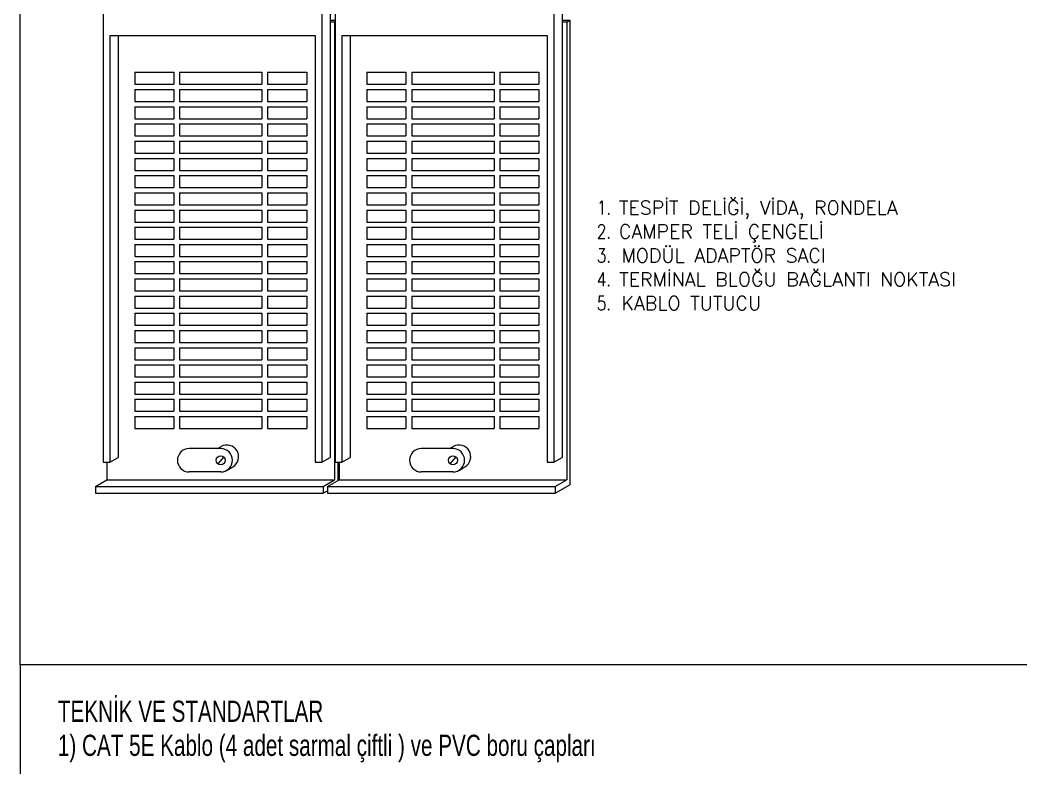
# Model space of a CAD drawing. Header units: millimetres. Extents: x 1852829 to 1882754, y -270850 to -231658.
# Drawn here: x 1878000 to 1878980, y -258375 to -257643 of the extents above; entities that cross this region are included whole.
import ezdxf
from ezdxf.enums import TextEntityAlignment as Align

# ---------------------------------------------------------------- set-up
doc = ezdxf.new("R2010")
doc.units = ezdxf.units.MM
doc.linetypes.add('DUZ', pattern=[0])
for name, color, linetype in [('01', 8, 'Continuous'), ('02', 9, 'Continuous'), ('03', 7, 'Continuous'), ('04', 2, 'Continuous'), ('E_PRİZ', 3, 'Continuous'), ('L5', 30, 'Continuous')]:
    doc.layers.add(name, color=color, linetype=linetype)
doc.styles.add('ROMANTg', font='romanstw.shx', dxfattribs={"height": 0.68})
doc.styles.add('T', font='romanstw.shx', dxfattribs={"width": 0.8, "height": 40})
doc.styles.add('TL', font='arial.ttf', dxfattribs={"height": 20})

msp = doc.modelspace()

# ---------------------------------------------------------------- linework, layer by layer
at = {"layer": '01', "color": 2}
for p, q in [((1878112.69, -257694.2), (1878150.91, -257694.2)), ((1878112.69, -257694.2), (1878112.69, -257705.94)), ((1878150.91, -257694.2), (1878150.91, -257705.94)), ((1878156.53, -257694.2), (1878156.53, -257705.94)), ((1878156.53, -257694.2), (1878237.09, -257694.2)), ((1878237.09, -257694.2), (1878237.09, -257705.94)), ((1878242.7, -257694.2), (1878242.7, -257705.94)), ((1878242.7, -257694.2), (1878280.93, -257694.2)), ((1878280.93, -257694.2), (1878280.93, -257705.94)), ((1878339.79, -257694.2), (1878339.79, -257705.94)), ((1878339.79, -257694.2), (1878378.02, -257694.2)), ((1878378.02, -257694.2), (1878378.02, -257705.94)), ((1878383.63, -257694.2), (1878464.19, -257694.2)), ((1878383.63, -257694.2), (1878383.63, -257705.94)), ((1878464.19, -257694.2), (1878464.19, -257705.94)), ((1878469.81, -257694.2), (1878508.03, -257694.2)), ((1878469.81, -257694.2), (1878469.81, -257705.94)), ((1878508.03, -257694.2), (1878508.03, -257705.94)), ((1878112.69, -257705.94), (1878150.91, -257705.94)), ((1878156.53, -257705.94), (1878237.09, -257705.94)), ((1878242.7, -257705.94), (1878280.93, -257705.94)), ((1878339.79, -257705.94), (1878378.02, -257705.94)), ((1878383.63, -257705.94), (1878464.19, -257705.94)), ((1878469.81, -257705.94), (1878508.03, -257705.94)), ((1878112.69, -257711.04), (1878150.91, -257711.04)), ((1878112.69, -257711.04), (1878112.69, -257722.78)), ((1878150.91, -257711.04), (1878150.91, -257722.78)), ((1878156.53, -257711.04), (1878156.53, -257722.78)), ((1878156.53, -257711.04), (1878237.09, -257711.04)), ((1878237.09, -257711.04), (1878237.09, -257722.78)), ((1878242.7, -257711.04), (1878242.7, -257722.78)), ((1878242.7, -257711.04), (1878280.93, -257711.04)), ((1878280.93, -257711.04), (1878280.93, -257722.78)), ((1878339.79, -257711.04), (1878339.79, -257722.78)), ((1878339.79, -257711.04), (1878378.02, -257711.04)), ((1878378.02, -257711.04), (1878378.02, -257722.78)), ((1878383.63, -257711.04), (1878464.19, -257711.04)), ((1878383.63, -257711.04), (1878383.63, -257722.78)), ((1878464.19, -257711.04), (1878464.19, -257722.78)), ((1878469.81, -257711.04), (1878508.03, -257711.04)), ((1878469.81, -257711.04), (1878469.81, -257722.78)), ((1878508.03, -257711.04), (1878508.03, -257722.78)), ((1878112.69, -257722.78), (1878150.91, -257722.78)), ((1878112.69, -257727.87), (1878150.91, -257727.87)), ((1878112.69, -257727.87), (1878112.69, -257739.61)), ((1878150.91, -257727.87), (1878150.91, -257739.61)), ((1878156.53, -257722.78), (1878237.09, -257722.78)), ((1878156.53, -257727.87), (1878156.53, -257739.61)), ((1878156.53, -257727.87), (1878237.09, -257727.87)), ((1878237.09, -257727.87), (1878237.09, -257739.61)), ((1878242.7, -257722.78), (1878280.93, -257722.78)), ((1878242.7, -257727.87), (1878242.7, -257739.61)), ((1878242.7, -257727.87), (1878280.93, -257727.87)), ((1878280.93, -257727.87), (1878280.93, -257739.61)), ((1878339.79, -257722.78), (1878378.02, -257722.78)), ((1878339.79, -257727.87), (1878339.79, -257739.61)), ((1878339.79, -257727.87), (1878378.02, -257727.87)), ((1878378.02, -257727.87), (1878378.02, -257739.61)), ((1878383.63, -257722.78), (1878464.19, -257722.78)), ((1878383.63, -257727.87), (1878464.19, -257727.87)), ((1878383.63, -257727.87), (1878383.63, -257739.61)), ((1878464.19, -257727.87), (1878464.19, -257739.61)), ((1878469.81, -257722.78), (1878508.03, -257722.78)), ((1878469.81, -257727.87), (1878508.03, -257727.87)), ((1878469.81, -257727.87), (1878469.81, -257739.61)), ((1878508.03, -257727.87), (1878508.03, -257739.61)), ((1878112.69, -257739.61), (1878150.91, -257739.61)), ((1878156.53, -257739.61), (1878237.09, -257739.61)), ((1878242.7, -257739.61), (1878280.93, -257739.61)), ((1878339.79, -257739.61), (1878378.02, -257739.61)), ((1878383.63, -257739.61), (1878464.19, -257739.61)), ((1878469.81, -257739.61), (1878508.03, -257739.61)), ((1878112.69, -257744.7), (1878150.91, -257744.7)), ((1878112.69, -257744.7), (1878112.69, -257756.44)), ((1878150.91, -257744.7), (1878150.91, -257756.44)), ((1878156.53, -257744.7), (1878156.53, -257756.44)), ((1878156.53, -257744.7), (1878237.09, -257744.7)), ((1878237.09, -257744.7), (1878237.09, -257756.44)), ((1878242.7, -257744.7), (1878242.7, -257756.44)), ((1878242.7, -257744.7), (1878280.93, -257744.7)), ((1878280.93, -257744.7), (1878280.93, -257756.44)), ((1878339.79, -257744.7), (1878339.79, -257756.44)), ((1878339.79, -257744.7), (1878378.02, -257744.7)), ((1878378.02, -257744.7), (1878378.02, -257756.44)), ((1878383.63, -257744.7), (1878464.19, -257744.7)), ((1878383.63, -257744.7), (1878383.63, -257756.44)), ((1878464.19, -257744.7), (1878464.19, -257756.44)), ((1878469.81, -257744.7), (1878508.03, -257744.7)), ((1878469.81, -257744.7), (1878469.81, -257756.44)), ((1878508.03, -257744.7), (1878508.03, -257756.44)), ((1878112.69, -257756.44), (1878150.91, -257756.44)), ((1878156.53, -257756.44), (1878237.09, -257756.44)), ((1878242.7, -257756.44), (1878280.93, -257756.44)), ((1878339.79, -257756.44), (1878378.02, -257756.44)), ((1878383.63, -257756.44), (1878464.19, -257756.44)), ((1878469.81, -257756.44), (1878508.03, -257756.44)), ((1878112.69, -257761.53), (1878150.91, -257761.53)), ((1878112.69, -257761.53), (1878112.69, -257773.27)), ((1878150.91, -257761.53), (1878150.91, -257773.27)), ((1878156.53, -257761.53), (1878237.09, -257761.53)), ((1878156.53, -257761.53), (1878156.53, -257773.27)), ((1878237.09, -257761.53), (1878237.09, -257773.27)), ((1878242.7, -257761.53), (1878280.93, -257761.53)), ((1878242.7, -257761.53), (1878242.7, -257773.27)), ((1878280.93, -257761.53), (1878280.93, -257773.27)), ((1878339.79, -257761.53), (1878339.79, -257773.27)), ((1878339.79, -257761.53), (1878378.02, -257761.53)), ((1878378.02, -257761.53), (1878378.02, -257773.27)), ((1878383.63, -257761.53), (1878464.19, -257761.53)), ((1878383.63, -257761.53), (1878383.63, -257773.27)), ((1878464.19, -257761.53), (1878464.19, -257773.27)), ((1878469.81, -257761.53), (1878508.03, -257761.53)), ((1878469.81, -257761.53), (1878469.81, -257773.27)), ((1878508.03, -257761.53), (1878508.03, -257773.27)), ((1878112.69, -257773.27), (1878150.91, -257773.27)), ((1878112.69, -257778.36), (1878150.91, -257778.36)), ((1878112.69, -257778.36), (1878112.69, -257790.1)), ((1878150.91, -257778.36), (1878150.91, -257790.1)), ((1878156.53, -257773.27), (1878237.09, -257773.27)), ((1878156.53, -257778.36), (1878156.53, -257790.1)), ((1878156.53, -257778.36), (1878237.09, -257778.36)), ((1878237.09, -257778.36), (1878237.09, -257790.1)), ((1878242.7, -257773.27), (1878280.93, -257773.27)), ((1878242.7, -257778.36), (1878242.7, -257790.1)), ((1878242.7, -257778.36), (1878280.93, -257778.36)), ((1878280.93, -257778.36), (1878280.93, -257790.1)), ((1878339.79, -257773.27), (1878378.02, -257773.27)), ((1878339.79, -257778.36), (1878339.79, -257790.1)), ((1878339.79, -257778.36), (1878378.02, -257778.36)), ((1878378.02, -257778.36), (1878378.02, -257790.1)), ((1878383.63, -257773.27), (1878464.19, -257773.27)), ((1878383.63, -257778.36), (1878464.19, -257778.36)), ((1878383.63, -257778.36), (1878383.63, -257790.1)), ((1878464.19, -257778.36), (1878464.19, -257790.1)), ((1878469.81, -257773.27), (1878508.03, -257773.27)), ((1878469.81, -257778.36), (1878508.03, -257778.36)), ((1878469.81, -257778.36), (1878469.81, -257790.1)), ((1878508.03, -257778.36), (1878508.03, -257790.1)), ((1878112.69, -257790.1), (1878150.91, -257790.1)), ((1878112.69, -257795.2), (1878150.91, -257795.2)), ((1878112.69, -257795.2), (1878112.69, -257806.94)), ((1878150.91, -257795.2), (1878150.91, -257806.94)), ((1878156.53, -257790.1), (1878237.09, -257790.1)), ((1878156.53, -257795.2), (1878156.53, -257806.94)), ((1878156.53, -257795.2), (1878237.09, -257795.2)), ((1878237.09, -257795.2), (1878237.09, -257806.94)), ((1878242.7, -257790.1), (1878280.93, -257790.1)), ((1878242.7, -257795.2), (1878242.7, -257806.94)), ((1878242.7, -257795.2), (1878280.93, -257795.2)), ((1878280.93, -257795.2), (1878280.93, -257806.94)), ((1878339.79, -257790.1), (1878378.02, -257790.1)), ((1878339.79, -257795.2), (1878339.79, -257806.94)), ((1878339.79, -257795.2), (1878378.02, -257795.2)), ((1878378.02, -257795.2), (1878378.02, -257806.94)), ((1878383.63, -257790.1), (1878464.19, -257790.1)), ((1878383.63, -257795.2), (1878464.19, -257795.2)), ((1878383.63, -257795.2), (1878383.63, -257806.94)), ((1878464.19, -257795.2), (1878464.19, -257806.94)), ((1878469.81, -257790.1), (1878508.03, -257790.1)), ((1878469.81, -257795.2), (1878508.03, -257795.2)), ((1878469.81, -257795.2), (1878469.81, -257806.94)), ((1878508.03, -257795.2), (1878508.03, -257806.94)), ((1878112.69, -257806.94), (1878150.91, -257806.94)), ((1878156.53, -257806.94), (1878237.09, -257806.94)), ((1878242.7, -257806.94), (1878280.93, -257806.94)), ((1878339.79, -257806.94), (1878378.02, -257806.94)), ((1878383.63, -257806.94), (1878464.19, -257806.94)), ((1878469.81, -257806.94), (1878508.03, -257806.94)), ((1878112.69, -257812.03), (1878150.91, -257812.03)), ((1878112.69, -257812.03), (1878112.69, -257823.77)), ((1878150.91, -257812.03), (1878150.91, -257823.77)), ((1878156.53, -257812.03), (1878156.53, -257823.77)), ((1878156.53, -257812.03), (1878237.09, -257812.03)), ((1878237.09, -257812.03), (1878237.09, -257823.77)), ((1878242.7, -257812.03), (1878242.7, -257823.77)), ((1878242.7, -257812.03), (1878280.93, -257812.03)), ((1878280.93, -257812.03), (1878280.93, -257823.77)), ((1878339.79, -257812.03), (1878339.79, -257823.77)), ((1878339.79, -257812.03), (1878378.02, -257812.03)), ((1878378.02, -257812.03), (1878378.02, -257823.77)), ((1878383.63, -257812.03), (1878464.19, -257812.03)), ((1878383.63, -257812.03), (1878383.63, -257823.77)), ((1878464.19, -257812.03), (1878464.19, -257823.77)), ((1878469.81, -257812.03), (1878508.03, -257812.03)), ((1878469.81, -257812.03), (1878469.81, -257823.77)), ((1878508.03, -257812.03), (1878508.03, -257823.77)), ((1878112.69, -257823.77), (1878150.91, -257823.77)), ((1878156.53, -257823.77), (1878237.09, -257823.77)), ((1878242.7, -257823.77), (1878280.93, -257823.77)), ((1878339.79, -257823.77), (1878378.02, -257823.77)), ((1878383.63, -257823.77), (1878464.19, -257823.77)), ((1878469.81, -257823.77), (1878508.03, -257823.77)), ((1878112.69, -257828.86), (1878150.91, -257828.86)), ((1878112.69, -257828.86), (1878112.69, -257840.6)), ((1878150.91, -257828.86), (1878150.91, -257840.6)), ((1878156.53, -257828.86), (1878156.53, -257840.6)), ((1878156.53, -257828.86), (1878237.09, -257828.86)), ((1878237.09, -257828.86), (1878237.09, -257840.6)), ((1878242.7, -257828.86), (1878242.7, -257840.6)), ((1878242.7, -257828.86), (1878280.93, -257828.86)), ((1878280.93, -257828.86), (1878280.93, -257840.6)), ((1878339.79, -257828.86), (1878339.79, -257840.6)), ((1878339.79, -257828.86), (1878378.02, -257828.86)), ((1878378.02, -257828.86), (1878378.02, -257840.6)), ((1878383.63, -257828.86), (1878464.19, -257828.86)), ((1878383.63, -257828.86), (1878383.63, -257840.6)), ((1878464.19, -257828.86), (1878464.19, -257840.6)), ((1878469.81, -257828.86), (1878508.03, -257828.86)), ((1878469.81, -257828.86), (1878469.81, -257840.6)), ((1878508.03, -257828.86), (1878508.03, -257840.6)), ((1878112.69, -257840.6), (1878150.91, -257840.6)), ((1878112.69, -257845.69), (1878150.91, -257845.69)), ((1878112.69, -257845.69), (1878112.69, -257857.43)), ((1878150.91, -257845.69), (1878150.91, -257857.43)), ((1878156.53, -257840.6), (1878237.09, -257840.6)), ((1878156.53, -257845.69), (1878156.53, -257857.43)), ((1878156.53, -257845.69), (1878237.09, -257845.69)), ((1878237.09, -257845.69), (1878237.09, -257857.43)), ((1878242.7, -257840.6), (1878280.93, -257840.6)), ((1878242.7, -257845.69), (1878242.7, -257857.43)), ((1878242.7, -257845.69), (1878280.93, -257845.69)), ((1878280.93, -257845.69), (1878280.93, -257857.43)), ((1878339.79, -257840.6), (1878378.02, -257840.6)), ((1878339.79, -257845.69), (1878339.79, -257857.43)), ((1878339.79, -257845.69), (1878378.02, -257845.69)), ((1878378.02, -257845.69), (1878378.02, -257857.43)), ((1878383.63, -257840.6), (1878464.19, -257840.6)), ((1878383.63, -257845.69), (1878464.19, -257845.69)), ((1878383.63, -257845.69), (1878383.63, -257857.43)), ((1878464.19, -257845.69), (1878464.19, -257857.43)), ((1878469.81, -257840.6), (1878508.03, -257840.6)), ((1878469.81, -257845.69), (1878508.03, -257845.69)), ((1878469.81, -257845.69), (1878469.81, -257857.43)), ((1878508.03, -257845.69), (1878508.03, -257857.43)), ((1878112.69, -257857.43), (1878150.91, -257857.43)), ((1878156.53, -257857.43), (1878237.09, -257857.43)), ((1878242.7, -257857.43), (1878280.93, -257857.43)), ((1878339.79, -257857.43), (1878378.02, -257857.43)), ((1878383.63, -257857.43), (1878464.19, -257857.43)), ((1878469.81, -257857.43), (1878508.03, -257857.43)), ((1878112.69, -257862.52), (1878112.69, -257874.26)), ((1878112.69, -257862.52), (1878150.91, -257862.52)), ((1878150.91, -257862.52), (1878150.91, -257874.26)), ((1878156.53, -257862.52), (1878156.53, -257874.26)), ((1878156.53, -257862.52), (1878237.09, -257862.52)), ((1878237.09, -257862.52), (1878237.09, -257874.26)), ((1878242.7, -257862.52), (1878242.7, -257874.26)), ((1878242.7, -257862.52), (1878280.93, -257862.52)), ((1878280.93, -257862.52), (1878280.93, -257874.26)), ((1878339.79, -257862.52), (1878339.79, -257874.26)), ((1878339.79, -257862.52), (1878378.02, -257862.52)), ((1878378.02, -257862.52), (1878378.02, -257874.26)), ((1878383.63, -257862.52), (1878383.63, -257874.26)), ((1878383.63, -257862.52), (1878464.19, -257862.52)), ((1878464.19, -257862.52), (1878464.19, -257874.26)), ((1878469.81, -257862.52), (1878469.81, -257874.26)), ((1878469.81, -257862.52), (1878508.03, -257862.52)), ((1878508.03, -257862.52), (1878508.03, -257874.26)), ((1878112.69, -257874.26), (1878150.91, -257874.26)), ((1878156.53, -257874.26), (1878237.09, -257874.26)), ((1878242.7, -257874.26), (1878280.93, -257874.26)), ((1878339.79, -257874.26), (1878378.02, -257874.26)), ((1878383.63, -257874.26), (1878464.19, -257874.26)), ((1878469.81, -257874.26), (1878508.03, -257874.26)), ((1878112.69, -257879.36), (1878150.91, -257879.36)), ((1878112.69, -257879.36), (1878112.69, -257891.1)), ((1878150.91, -257879.36), (1878150.91, -257891.1)), ((1878156.53, -257879.36), (1878156.53, -257891.1)), ((1878156.53, -257879.36), (1878237.09, -257879.36)), ((1878237.09, -257879.36), (1878237.09, -257891.1)), ((1878242.7, -257879.36), (1878242.7, -257891.1)), ((1878242.7, -257879.36), (1878280.93, -257879.36)), ((1878280.93, -257879.36), (1878280.93, -257891.1)), ((1878339.79, -257879.36), (1878339.79, -257891.1)), ((1878339.79, -257879.36), (1878378.02, -257879.36)), ((1878378.02, -257879.36), (1878378.02, -257891.1)), ((1878383.63, -257879.36), (1878464.19, -257879.36)), ((1878383.63, -257879.36), (1878383.63, -257891.1)), ((1878464.19, -257879.36), (1878464.19, -257891.1)), ((1878469.81, -257879.36), (1878508.03, -257879.36)), ((1878469.81, -257879.36), (1878469.81, -257891.1)), ((1878508.03, -257879.36), (1878508.03, -257891.1)), ((1878112.69, -257891.1), (1878150.91, -257891.1)), ((1878112.69, -257896.19), (1878150.91, -257896.19)), ((1878112.69, -257896.19), (1878112.69, -257907.93)), ((1878150.91, -257896.19), (1878150.91, -257907.93)), ((1878156.53, -257891.1), (1878237.09, -257891.1)), ((1878156.53, -257896.19), (1878156.53, -257907.93)), ((1878156.53, -257896.19), (1878237.09, -257896.19)), ((1878237.09, -257896.19), (1878237.09, -257907.93)), ((1878242.7, -257891.1), (1878280.93, -257891.1)), ((1878242.7, -257896.19), (1878242.7, -257907.93)), ((1878242.7, -257896.19), (1878280.93, -257896.19)), ((1878280.93, -257896.19), (1878280.93, -257907.93)), ((1878339.79, -257891.1), (1878378.02, -257891.1)), ((1878339.79, -257896.19), (1878339.79, -257907.93)), ((1878339.79, -257896.19), (1878378.02, -257896.19)), ((1878378.02, -257896.19), (1878378.02, -257907.93)), ((1878383.63, -257891.1), (1878464.19, -257891.1)), ((1878383.63, -257896.19), (1878464.19, -257896.19)), ((1878383.63, -257896.19), (1878383.63, -257907.93)), ((1878464.19, -257896.19), (1878464.19, -257907.93)), ((1878469.81, -257891.1), (1878508.03, -257891.1)), ((1878469.81, -257896.19), (1878508.03, -257896.19)), ((1878469.81, -257896.19), (1878469.81, -257907.93)), ((1878508.03, -257896.19), (1878508.03, -257907.93)), ((1878112.69, -257907.93), (1878150.91, -257907.93)), ((1878112.69, -257913.02), (1878150.91, -257913.02)), ((1878112.69, -257913.02), (1878112.69, -257924.76)), ((1878150.91, -257913.02), (1878150.91, -257924.76)), ((1878156.53, -257907.93), (1878237.09, -257907.93)), ((1878156.53, -257913.02), (1878156.53, -257924.76)), ((1878156.53, -257913.02), (1878237.09, -257913.02)), ((1878237.09, -257913.02), (1878237.09, -257924.76)), ((1878242.7, -257907.93), (1878280.93, -257907.93)), ((1878242.7, -257913.02), (1878242.7, -257924.76)), ((1878242.7, -257913.02), (1878280.93, -257913.02)), ((1878280.93, -257913.02), (1878280.93, -257924.76)), ((1878339.79, -257907.93), (1878378.02, -257907.93)), ((1878339.79, -257913.02), (1878339.79, -257924.76)), ((1878339.79, -257913.02), (1878378.02, -257913.02)), ((1878378.02, -257913.02), (1878378.02, -257924.76)), ((1878383.63, -257907.93), (1878464.19, -257907.93)), ((1878383.63, -257913.02), (1878464.19, -257913.02)), ((1878383.63, -257913.02), (1878383.63, -257924.76)), ((1878464.19, -257913.02), (1878464.19, -257924.76)), ((1878469.81, -257907.93), (1878508.03, -257907.93)), ((1878469.81, -257913.02), (1878508.03, -257913.02)), ((1878469.81, -257913.02), (1878469.81, -257924.76)), ((1878508.03, -257913.02), (1878508.03, -257924.76)), ((1878112.69, -257924.76), (1878150.91, -257924.76)), ((1878156.53, -257924.76), (1878237.09, -257924.76)), ((1878242.7, -257924.76), (1878280.93, -257924.76)), ((1878339.79, -257924.76), (1878378.02, -257924.76)), ((1878383.63, -257924.76), (1878464.19, -257924.76)), ((1878469.81, -257924.76), (1878508.03, -257924.76)), ((1878112.69, -257929.85), (1878150.91, -257929.85)), ((1878112.69, -257929.85), (1878112.69, -257941.59)), ((1878150.91, -257929.85), (1878150.91, -257941.59)), ((1878156.53, -257929.85), (1878156.53, -257941.59)), ((1878156.53, -257929.85), (1878237.09, -257929.85)), ((1878237.09, -257929.85), (1878237.09, -257941.59)), ((1878242.7, -257929.85), (1878242.7, -257941.59)), ((1878242.7, -257929.85), (1878280.93, -257929.85)), ((1878280.93, -257929.85), (1878280.93, -257941.59)), ((1878339.79, -257929.85), (1878339.79, -257941.59)), ((1878339.79, -257929.85), (1878378.02, -257929.85)), ((1878378.02, -257929.85), (1878378.02, -257941.59)), ((1878383.63, -257929.85), (1878464.19, -257929.85)), ((1878383.63, -257929.85), (1878383.63, -257941.59)), ((1878464.19, -257929.85), (1878464.19, -257941.59)), ((1878469.81, -257929.85), (1878508.03, -257929.85)), ((1878469.81, -257929.85), (1878469.81, -257941.59)), ((1878508.03, -257929.85), (1878508.03, -257941.59)), ((1878112.69, -257941.59), (1878150.91, -257941.59)), ((1878156.53, -257941.59), (1878237.09, -257941.59)), ((1878242.7, -257941.59), (1878280.93, -257941.59)), ((1878339.79, -257941.59), (1878378.02, -257941.59)), ((1878383.63, -257941.59), (1878464.19, -257941.59)), ((1878469.81, -257941.59), (1878508.03, -257941.59)), ((1878112.69, -257946.68), (1878150.91, -257946.68)), ((1878112.69, -257946.68), (1878112.69, -257958.42)), ((1878150.91, -257946.68), (1878150.91, -257958.42)), ((1878156.53, -257946.68), (1878237.09, -257946.68)), ((1878156.53, -257946.68), (1878156.53, -257958.42)), ((1878237.09, -257946.68), (1878237.09, -257958.42)), ((1878242.7, -257946.68), (1878280.93, -257946.68)), ((1878242.7, -257946.68), (1878242.7, -257958.42)), ((1878280.93, -257946.68), (1878280.93, -257958.42)), ((1878339.79, -257946.68), (1878339.79, -257958.42)), ((1878339.79, -257946.68), (1878378.02, -257946.68)), ((1878378.02, -257946.68), (1878378.02, -257958.42)), ((1878383.63, -257946.68), (1878464.19, -257946.68)), ((1878383.63, -257946.68), (1878383.63, -257958.42)), ((1878464.19, -257946.68), (1878464.19, -257958.42)), ((1878469.81, -257946.68), (1878508.03, -257946.68)), ((1878469.81, -257946.68), (1878469.81, -257958.42)), ((1878508.03, -257946.68), (1878508.03, -257958.42)), ((1878112.69, -257958.42), (1878150.91, -257958.42)), ((1878112.69, -257963.52), (1878112.69, -257975.26)), ((1878112.69, -257963.52), (1878150.91, -257963.52)), ((1878150.91, -257963.52), (1878150.91, -257975.26)), ((1878156.53, -257958.42), (1878237.09, -257958.42)), ((1878156.53, -257963.52), (1878156.53, -257975.26)), ((1878156.53, -257963.52), (1878237.09, -257963.52)), ((1878237.09, -257963.52), (1878237.09, -257975.26)), ((1878242.7, -257958.42), (1878280.93, -257958.42)), ((1878242.7, -257963.52), (1878242.7, -257975.26)), ((1878242.7, -257963.52), (1878280.93, -257963.52)), ((1878280.93, -257963.52), (1878280.93, -257975.26)), ((1878339.79, -257958.42), (1878378.02, -257958.42)), ((1878339.79, -257963.52), (1878339.79, -257975.26)), ((1878339.79, -257963.52), (1878378.02, -257963.52)), ((1878378.02, -257963.52), (1878378.02, -257975.26)), ((1878383.63, -257958.42), (1878464.19, -257958.42)), ((1878383.63, -257963.52), (1878464.19, -257963.52)), ((1878383.63, -257963.52), (1878383.63, -257975.26)), ((1878464.19, -257963.52), (1878464.19, -257975.26)), ((1878469.81, -257958.42), (1878508.03, -257958.42)), ((1878469.81, -257963.52), (1878508.03, -257963.52)), ((1878469.81, -257963.52), (1878469.81, -257975.26)), ((1878508.03, -257963.52), (1878508.03, -257975.26)), ((1878112.69, -257975.26), (1878150.91, -257975.26)), ((1878112.69, -257980.35), (1878150.91, -257980.35)), ((1878112.69, -257980.35), (1878112.69, -257992.09)), ((1878150.91, -257980.35), (1878150.91, -257992.09)), ((1878156.53, -257975.26), (1878237.09, -257975.26)), ((1878156.53, -257980.35), (1878156.53, -257992.09)), ((1878156.53, -257980.35), (1878237.09, -257980.35)), ((1878237.09, -257980.35), (1878237.09, -257992.09)), ((1878242.7, -257975.26), (1878280.93, -257975.26)), ((1878242.7, -257980.35), (1878242.7, -257992.09)), ((1878242.7, -257980.35), (1878280.93, -257980.35)), ((1878280.93, -257980.35), (1878280.93, -257992.09)), ((1878339.79, -257975.26), (1878378.02, -257975.26)), ((1878339.79, -257980.35), (1878339.79, -257992.09)), ((1878339.79, -257980.35), (1878378.02, -257980.35)), ((1878378.02, -257980.35), (1878378.02, -257992.09)), ((1878383.63, -257975.26), (1878464.19, -257975.26)), ((1878383.63, -257980.35), (1878464.19, -257980.35)), ((1878383.63, -257980.35), (1878383.63, -257992.09)), ((1878464.19, -257980.35), (1878464.19, -257992.09)), ((1878469.81, -257975.26), (1878508.03, -257975.26)), ((1878469.81, -257980.35), (1878508.03, -257980.35)), ((1878469.81, -257980.35), (1878469.81, -257992.09)), ((1878508.03, -257980.35), (1878508.03, -257992.09)), ((1878112.69, -257992.09), (1878150.91, -257992.09)), ((1878156.53, -257992.09), (1878237.09, -257992.09)), ((1878242.7, -257992.09), (1878280.93, -257992.09)), ((1878339.79, -257992.09), (1878378.02, -257992.09)), ((1878383.63, -257992.09), (1878464.19, -257992.09)), ((1878469.81, -257992.09), (1878508.03, -257992.09)), ((1878112.69, -257997.18), (1878150.91, -257997.18)), ((1878112.69, -257997.18), (1878112.69, -258008.92)), ((1878150.91, -257997.18), (1878150.91, -258008.92)), ((1878156.53, -257997.18), (1878156.53, -258008.92)), ((1878156.53, -257997.18), (1878237.09, -257997.18)), ((1878237.09, -257997.18), (1878237.09, -258008.92)), ((1878242.7, -257997.18), (1878242.7, -258008.92)), ((1878242.7, -257997.18), (1878280.93, -257997.18)), ((1878280.93, -257997.18), (1878280.93, -258008.92)), ((1878339.79, -257997.18), (1878339.79, -258008.92)), ((1878339.79, -257997.18), (1878378.02, -257997.18)), ((1878378.02, -257997.18), (1878378.02, -258008.92)), ((1878383.63, -257997.18), (1878464.19, -257997.18)), ((1878383.63, -257997.18), (1878383.63, -258008.92)), ((1878464.19, -257997.18), (1878464.19, -258008.92)), ((1878469.81, -257997.18), (1878508.03, -257997.18)), ((1878469.81, -257997.18), (1878469.81, -258008.92)), ((1878508.03, -257997.18), (1878508.03, -258008.92)), ((1878112.69, -258008.92), (1878150.91, -258008.92)), ((1878112.69, -258014.01), (1878150.91, -258014.01)), ((1878112.69, -258014.01), (1878112.69, -258025.75)), ((1878150.91, -258014.01), (1878150.91, -258025.75)), ((1878156.53, -258008.92), (1878237.09, -258008.92)), ((1878156.53, -258014.01), (1878156.53, -258025.75)), ((1878156.53, -258014.01), (1878237.09, -258014.01)), ((1878237.09, -258014.01), (1878237.09, -258025.75)), ((1878242.7, -258008.92), (1878280.93, -258008.92)), ((1878242.7, -258014.01), (1878242.7, -258025.75)), ((1878242.7, -258014.01), (1878280.93, -258014.01)), ((1878280.93, -258014.01), (1878280.93, -258025.75)), ((1878339.79, -258008.92), (1878378.02, -258008.92)), ((1878339.79, -258014.01), (1878339.79, -258025.75)), ((1878339.79, -258014.01), (1878378.02, -258014.01)), ((1878378.02, -258014.01), (1878378.02, -258025.75)), ((1878383.63, -258008.92), (1878464.19, -258008.92)), ((1878383.63, -258014.01), (1878464.19, -258014.01)), ((1878383.63, -258014.01), (1878383.63, -258025.75)), ((1878464.19, -258014.01), (1878464.19, -258025.75)), ((1878469.81, -258008.92), (1878508.03, -258008.92)), ((1878469.81, -258014.01), (1878508.03, -258014.01)), ((1878469.81, -258014.01), (1878469.81, -258025.75)), ((1878508.03, -258014.01), (1878508.03, -258025.75)), ((1878112.69, -258025.75), (1878150.91, -258025.75)), ((1878112.69, -258030.84), (1878150.91, -258030.84)), ((1878112.69, -258030.84), (1878112.69, -258042.58)), ((1878150.91, -258030.84), (1878150.91, -258042.58)), ((1878156.53, -258025.75), (1878237.09, -258025.75)), ((1878156.53, -258030.84), (1878237.09, -258030.84)), ((1878156.53, -258030.84), (1878156.53, -258042.58)), ((1878237.09, -258030.84), (1878237.09, -258042.58)), ((1878242.7, -258025.75), (1878280.93, -258025.75)), ((1878242.7, -258030.84), (1878280.93, -258030.84)), ((1878242.7, -258030.84), (1878242.7, -258042.58)), ((1878280.93, -258030.84), (1878280.93, -258042.58)), ((1878339.79, -258025.75), (1878378.02, -258025.75)), ((1878339.79, -258030.84), (1878339.79, -258042.58)), ((1878339.79, -258030.84), (1878378.02, -258030.84)), ((1878378.02, -258030.84), (1878378.02, -258042.58)), ((1878383.63, -258025.75), (1878464.19, -258025.75)), ((1878383.63, -258030.84), (1878464.19, -258030.84)), ((1878383.63, -258030.84), (1878383.63, -258042.58)), ((1878464.19, -258030.84), (1878464.19, -258042.58)), ((1878469.81, -258025.75), (1878508.03, -258025.75)), ((1878469.81, -258030.84), (1878508.03, -258030.84)), ((1878469.81, -258030.84), (1878469.81, -258042.58)), ((1878508.03, -258030.84), (1878508.03, -258042.58)), ((1878112.69, -258042.58), (1878150.91, -258042.58)), ((1878156.53, -258042.58), (1878237.09, -258042.58)), ((1878242.7, -258042.58), (1878280.93, -258042.58)), ((1878339.79, -258042.58), (1878378.02, -258042.58)), ((1878383.63, -258042.58), (1878464.19, -258042.58)), ((1878469.81, -258042.58), (1878508.03, -258042.58))]:
    msp.add_line(p, q, dxfattribs=at)
at = {"layer": '02', "color": 2}
for p, q in [((1878196.81, -258062.17), (1878165.86, -258062.17)), ((1878193.74, -258062.17), (1878197.09, -258060.24)), ((1878423.91, -258062.17), (1878392.97, -258062.17)), ((1878420.84, -258062.17), (1878424.2, -258060.24)), ((1878199.72, -258070.28), (1878193.9, -258076.97)), ((1878426.82, -258070.28), (1878421, -258076.97)), ((1878202.53, -258083.54), (1878208.54, -258080.07)), ((1878429.64, -258083.54), (1878435.65, -258080.07)), ((1878196.81, -258085.08), (1878165.86, -258085.08)), ((1878423.91, -258085.08), (1878392.97, -258085.08))]:
    msp.add_line(p, q, dxfattribs=at)
for centre in [(1878196.81, -258073.62), (1878423.91, -258073.62)]:
    msp.add_circle(centre, 4.43, dxfattribs=at)
for centre, start, end in [((1878165.86, -258073.62), 90, 270), ((1878196.81, -258073.62), 270, 90), ((1878202.82, -258070.16), 300, 120), ((1878392.97, -258073.62), 90, 270), ((1878423.91, -258073.62), 270, 90), ((1878429.92, -258070.16), 300, 120)]:
    msp.add_arc(centre, 11.45, start, end, dxfattribs=at)
at = {"layer": '04', "color": 2}
for p, q in [((1878303.82, -257628.46), (1878303.82, -258070.89)), ((1878530.92, -257628.46), (1878530.92, -258070.89)), ((1878081.65, -257633.16), (1878081.65, -258075.59)), ((1878295.67, -257633.16), (1878295.67, -258075.59)), ((1878308.75, -257633.16), (1878308.75, -258075.59)), ((1878522.78, -257633.16), (1878522.78, -258075.59)), ((1878303.82, -257643.23), (1878308.75, -257643.23)), ((1878308.18, -257645.07), (1878303.82, -257645.07)), ((1878308.18, -257645.07), (1878308.75, -257644.74)), ((1878308.18, -257645.07), (1878308.18, -258092.82)), ((1878530.92, -257643.23), (1878538.47, -257643.23)), ((1878535.28, -257645.07), (1878530.92, -257645.07)), ((1878535.28, -257645.07), (1878538.47, -257643.23)), ((1878535.28, -257645.07), (1878535.28, -258092.82)), ((1878538.47, -257643.23), (1878538.47, -258097.53)), ((1878088.19, -257658.06), (1878088.19, -258075.59)), ((1878088.19, -257658.06), (1878289.13, -257658.06)), ((1878096.34, -257658.06), (1878096.34, -258070.89)), ((1878289.13, -257658.06), (1878289.13, -258075.59)), ((1878315.29, -257658.06), (1878315.29, -258075.59)), ((1878315.29, -257658.06), (1878516.24, -257658.06)), ((1878323.44, -257658.06), (1878323.44, -258070.89)), ((1878516.24, -257658.06), (1878516.24, -258075.59)), ((1878088.19, -258075.59), (1878096.34, -258070.89)), ((1878295.67, -258075.59), (1878303.82, -258070.89)), ((1878315.29, -258075.59), (1878323.44, -258070.89)), ((1878522.78, -258075.59), (1878530.92, -258070.89)), ((1878081.65, -258075.59), (1878088.19, -258075.59)), ((1878085.43, -258075.59), (1878085.43, -258092.82)), ((1878289.13, -258075.59), (1878295.67, -258075.59)), ((1878308.75, -258075.59), (1878315.29, -258075.59)), ((1878311.36, -258075.59), (1878311.36, -258093.5)), ((1878312.54, -258075.59), (1878312.54, -258092.82)), ((1878516.24, -258075.59), (1878522.78, -258075.59)), ((1878074.11, -258099.36), (1878085.43, -258092.82)), ((1878074.11, -258099.36), (1878074.11, -258105.9)), ((1878074.11, -258099.36), (1878296.85, -258099.36)), ((1878085.43, -258092.82), (1878308.18, -258092.82)), ((1878296.85, -258099.36), (1878308.18, -258092.82)), ((1878296.85, -258099.36), (1878296.85, -258105.9)), ((1878301.21, -258099.36), (1878312.54, -258092.82)), ((1878301.21, -258099.36), (1878301.21, -258105.9)), ((1878301.21, -258099.36), (1878523.96, -258099.36)), ((1878312.54, -258092.82), (1878535.28, -258092.82)), ((1878523.96, -258099.36), (1878535.28, -258092.82)), ((1878523.96, -258105.9), (1878538.47, -258097.53)), ((1878523.96, -258099.36), (1878523.96, -258105.9)), ((1878074.11, -258105.9), (1878296.85, -258105.9)), ((1878296.85, -258105.9), (1878301.21, -258103.38)), ((1878301.21, -258105.9), (1878523.96, -258105.9))]:
    msp.add_line(p, q, dxfattribs=at)
at = {"layer": 'E_PRİZ', "color": 2, "linetype": 'DUZ'}
for points in [[(1879000.41, -258273.73), (1878000.42, -258273.73), (1878000.42, -256732.02), (1879000.41, -256732.02)], [(1878000.42, -260019.39), (1879562.88, -260019.39), (1879562.88, -258273.73), (1878000.42, -258273.73)]]:
    msp.add_lwpolyline(points, close=True, dxfattribs=at)

# ---------------------------------------------------------------- texts
at = {"layer": '03', "color": 2, "style": 'ROMANTg'}
for s, p in [('TESPİT DELİĞİ, VİDA, RONDELA', (1878586.33, -257833.42)), ('CAMPER TELİ ÇENGELİ', (1878586.33, -257856.78)), ('MODÜL ADAPTÖR SACI', (1878588.86, -257880.14)), ('TERMİNAL BLOĞU BAĞLANTI NOKTASI', (1878586.56, -257903.5)), ('KABLO TUTUCU', (1878588.86, -257926.85))]:
    msp.add_text(s, height=13.6259, dxfattribs=at).set_placement(p)
at = {"layer": '03', "color": 2, "style": 'T', "width": 0.8}
for s, p in [('1.', (1878564.74, -257833.42)), ('2.', (1878564.74, -257856.78)), ('3.', (1878564.74, -257880.14)), ('4.', (1878564.74, -257903.5)), ('5.', (1878564.74, -257926.85))]:
    msp.add_text(s, height=13.626, dxfattribs=at).set_placement(p)
at = {"layer": 'L5', "color": 2, "style": 'TL', "width": 0.7}
for s, p in [('TEKNİK VE STANDARTLAR', (1878167.29, -258316.58)), ('1) CAT 5E Kablo (4 adet sarmal çiftli ) ve PVC boru çapları', (1878300.55, -258355.08))]:
    msp.add_text(s, height=20.688, dxfattribs=at).set_placement(p, align=Align.MIDDLE)

doc.saveas('drawing.dxf')
